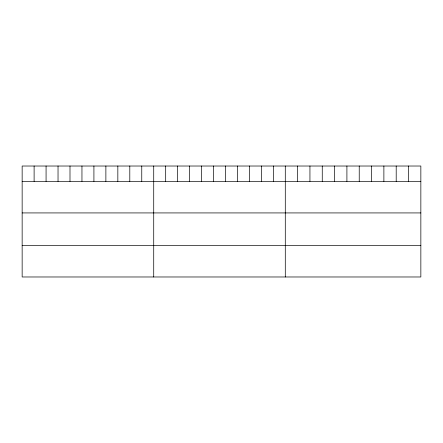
<?xml version="1.0" encoding="UTF-8"?>
<svg xmlns="http://www.w3.org/2000/svg" width="443" height="443" viewBox="0 0 443 443"><rect width="100%" height="100%" fill="white"/><g stroke="black" fill="none" stroke-linecap="round" stroke-linejoin="round"><path stroke-width="0.66" d="M420.85 181.381L420.85 276.98L22.15 276.98L22.15 166.02L420.85 166.02L420.85 181.381L22.15 181.381M22.15 212.928L420.85 212.928M22.15 245.433L420.85 245.433M408.529 166.02L408.529 181.381M396.203 166.02L396.203 181.381M383.882 166.02L383.882 181.381M371.555 166.02L371.555 181.381M359.234 166.02L359.234 181.381M346.908 166.02L346.908 181.381M334.587 166.02L334.587 181.381M322.26 166.02L322.26 181.381M309.939 166.02L309.939 181.381M297.613 166.02L297.613 181.381M285.292 166.02L285.292 276.98M273.331 166.02L273.331 181.381M261.37 166.02L261.37 181.381M249.409 166.02L249.409 181.381M237.448 166.02L237.448 181.381M225.487 166.02L225.487 181.381M213.526 166.02L213.526 181.381M201.565 166.02L201.565 181.381M189.604 166.02L189.604 181.381M177.643 166.02L177.643 181.381M165.682 166.02L165.682 181.381M153.721 166.02L153.721 276.98M141.76 166.02L141.76 181.381M129.799 166.02L129.799 181.381M117.838 166.02L117.838 181.381M105.877 166.02L105.877 181.381M93.916 166.02L93.916 181.381M81.955 166.02L81.955 181.381M69.994 166.02L69.994 181.381M58.033 166.02L58.033 181.381M46.072 166.02L46.072 181.381M34.111 166.02L34.111 181.381"/></g></svg>
